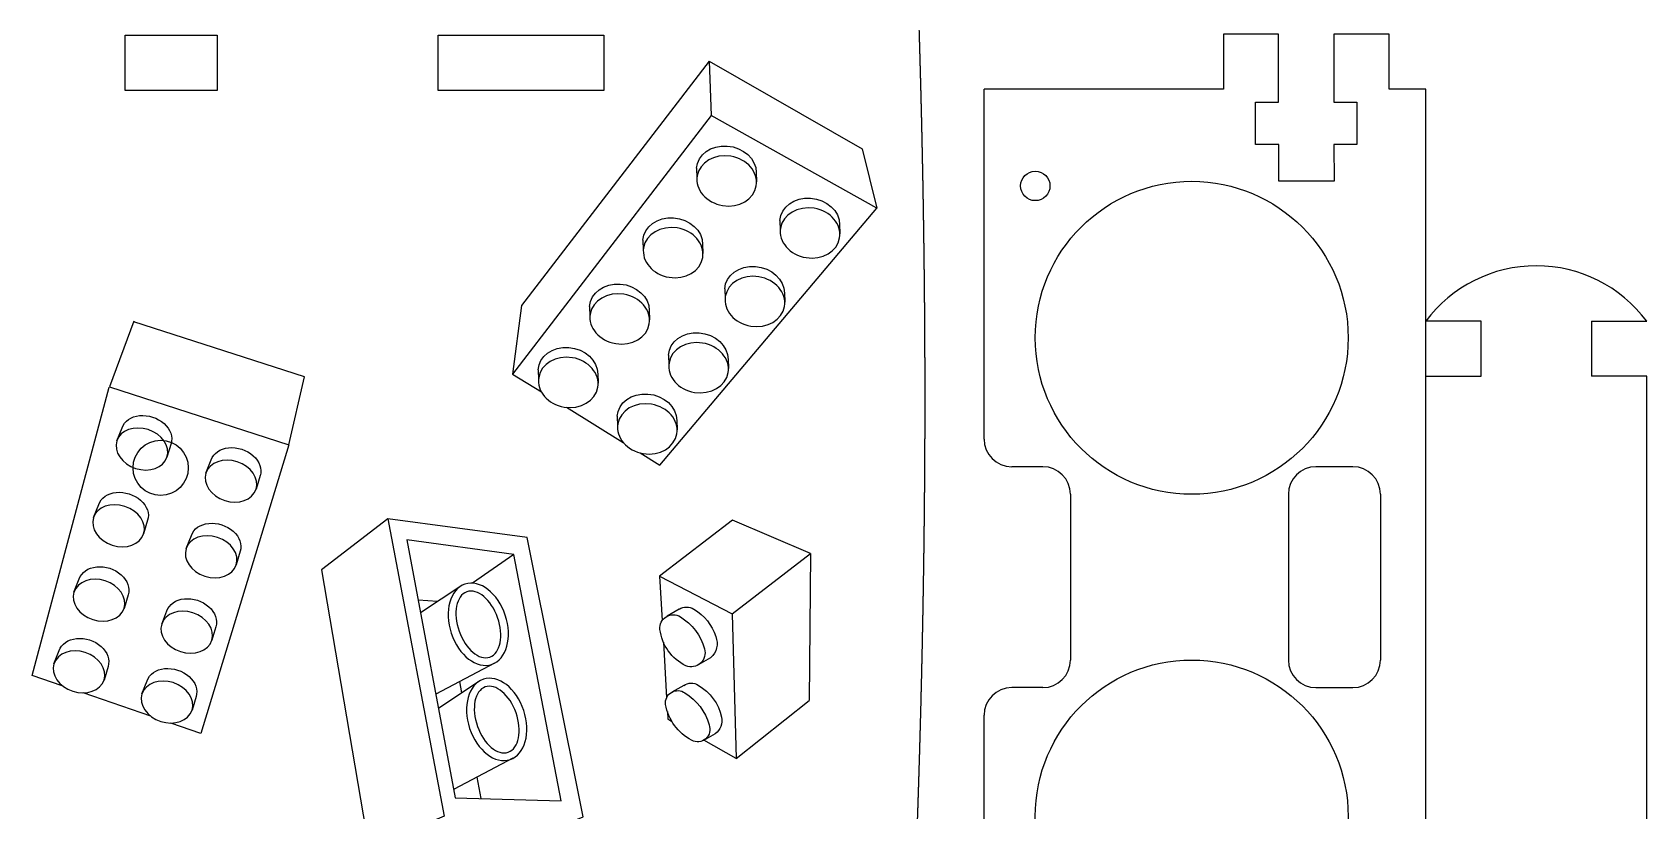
# Model space of a CAD drawing. Header units: millimetres. Extents: x -53 to 1579, y -453 to 381.
# Drawn here: x 157.4 to 245.1, y 241.1 to 283.4 of the extents above; entities that cross this region are included whole.
import ezdxf

# ---------------------------------------------------------------- set-up
doc = ezdxf.new("R2010")
doc.units = ezdxf.units.MM
doc.layers.add('design1 cut', color=1, linetype='Continuous')
doc.layers.add('design3', color=5, linetype='Continuous')
doc.layers.add('toCut', color=1, linetype='Continuous', true_color=0xff0000)

msp = doc.modelspace()

# ---------------------------------------------------------------- linework, layer by layer
at = {"layer": 'design1 cut'}
msp.add_circle((164.374, 259.696), 1.5, dxfattribs=at)
at = {"layer": 'design3'}
for p, q in [((164.938, 261.016), (164.718, 260.278)), ((169.778, 259.271), (169.558, 258.533)), ((163.667, 256.847), (163.447, 256.109)), ((168.699, 255.164), (168.479, 254.426)), ((162.608, 252.803), (162.388, 252.065)), ((167.372, 251.067), (167.152, 250.329)), ((161.519, 248.911), (161.299, 248.173)), ((166.299, 247.275), (166.08, 246.537))]:
    msp.add_line(p, q, dxfattribs=at)
for points in [[(194.168, 281.791), (194.275, 278.84), (183.495, 264.786), (185.057, 263.821)], [(194.168, 281.791), (183.981, 268.51), (183.495, 264.786)], [(194.168, 281.791), (202.482, 277.017), (203.286, 273.798)], [(190.42, 260.509), (191.486, 259.85), (203.286, 273.798), (194.275, 278.84)], [(193.491, 275.964), (193.509, 275.432)], [(196.731, 275.766), (196.75, 275.234)], [(198.021, 273.134), (198.038, 272.602)], [(201.261, 272.936), (201.279, 272.404)], [(190.58, 272.067), (190.597, 271.534)], [(193.82, 271.868), (193.838, 271.337)], [(195.022, 269.416), (195.039, 268.883)], [(187.68, 268.467), (187.697, 267.934)], [(198.262, 269.217), (198.28, 268.686)], [(162.92, 267.654), (161.587, 264.09), (171.332, 260.951), (172.197, 264.641), (162.912, 267.632)], [(190.92, 268.268), (190.938, 267.737)], [(191.962, 265.818), (191.98, 265.285)], [(184.882, 265.021), (184.899, 264.488)], [(195.202, 265.619), (195.221, 265.087)], [(159.03, 247.865), (157.4, 248.426), (161.581, 264.075)], [(188.122, 264.823), (188.14, 264.291)], [(186.415, 262.983), (189.504, 261.075)], [(189.178, 262.495), (189.196, 261.962)], [(192.418, 262.296), (192.437, 261.764)], [(161.996, 261.159), (162.284, 261.873)], [(171.332, 260.951), (166.562, 245.273), (164.922, 245.837)], [(166.836, 259.414), (167.124, 260.128)], [(160.725, 256.99), (161.013, 257.704)], [(176.715, 256.932), (173.116, 254.148), (175.681, 239.034), (183.237, 239.073), (187.333, 240.744), (184.291, 255.917), (176.715, 256.932)], [(176.715, 256.932), (179.777, 240.784), (175.681, 239.034)], [(191.479, 253.82), (195.421, 251.759), (199.685, 255.039), (195.436, 256.85), (191.479, 253.82), (191.619, 251.397)], [(165.756, 255.307), (166.044, 256.021)], [(177.749, 255.778), (180.374, 241.778), (186.14, 241.619), (183.555, 254.983), (177.749, 255.778)], [(183.555, 254.983), (181.319, 253.432)], [(199.685, 255.039), (199.614, 247.059)], [(159.666, 252.946), (159.954, 253.66)], [(180.745, 253.313), (178.492, 251.813)], [(164.43, 251.21), (164.718, 251.924)], [(179.421, 252.431), (178.364, 252.501)], [(192.547, 252.015), (191.899, 251.643)], [(195.421, 251.759), (195.65, 243.906)], [(191.686, 250.23), (191.86, 247.208)], [(158.576, 249.054), (158.864, 249.768)], [(194.255, 249.383), (193.617, 249.016)], [(182.517, 249.087), (179.318, 247.41)], [(163.832, 246.213), (160.169, 247.473)], [(163.357, 247.418), (163.645, 248.132)], [(181.745, 248.147), (179.492, 246.647)], [(180.615, 248.089), (180.727, 247.469)], [(192.793, 247.883), (192.145, 247.51)], [(195.65, 243.906), (199.614, 247.059)], [(191.903, 246.455), (191.927, 246.039)], [(192.155, 245.909), (191.927, 246.039)], [(194.501, 245.251), (193.863, 244.884)], [(195.65, 243.906), (193.892, 244.913)], [(183.517, 243.92), (180.317, 242.244)], [(181.553, 242.891), (181.761, 241.74)]]:
    msp.add_lwpolyline(points, dxfattribs=at)
for points in [[(192.547, 252.015, -0.298944), (193.337, 252.019, -0.190575), (194.533, 250.533, -0.318393), (194.255, 249.383)], [(191.501, 250.923, -0.630617), (192.61, 251.601, -0.193497), (193.92, 249.87, -0.631787), (192.91, 248.944, -0.255242), (191.501, 250.923, -1.646808)], [(191.805, 246.845, -0.658871), (192.856, 247.468, -0.193497), (194.166, 245.738, -0.707666), (193.221, 244.901, -0.232047), (191.805, 246.845, -1.646808)], [(192.793, 247.883, -0.298944), (193.583, 247.887, -0.21265), (194.847, 246.161, -0.302073), (194.501, 245.251)]]:
    msp.add_lwpolyline(points, format="xyb", dxfattribs=at)
at = {"layer": 'design3', "extrusion": (0, 0, -1)}
for centre, major_axis, ratio, start_param, end_param in [((195.111, 275.814), (-1.606, 0.266), 0.834091, 6.197176, 9.290565), ((199.64, 272.984), (-1.606, 0.266), 0.834091, 6.197176, 9.290565), ((192.199, 271.917), (-1.606, 0.266), 0.834091, 6.197176, 9.290565), ((196.641, 269.266), (-1.606, 0.266), 0.834091, 6.197176, 9.290565), ((189.299, 268.317), (-1.606, 0.266), 0.834091, 6.197176, 9.290565), ((193.582, 265.667), (-1.606, 0.266), 0.834091, 6.197176, 9.290565), ((186.501, 264.871), (-1.606, 0.266), 0.834091, 6.197176, 9.290565), ((190.798, 262.344), (-1.606, 0.266), 0.834091, 6.197176, 9.290565), ((163.611, 261.444), (-1.327, 0.429), 0.759122, 0, 3.141593), ((168.451, 259.699), (-1.327, 0.429), 0.759122, 0, 3.141593), ((162.34, 257.275), (-1.327, 0.429), 0.759122, 0, 3.141593), ((167.371, 255.592), (-1.327, 0.429), 0.759122, 0, 3.141593), ((161.28, 253.231), (-1.327, 0.429), 0.759122, 0, 3.141593), ((166.045, 251.495), (-1.327, 0.429), 0.759122, 0, 3.141593), ((160.191, 249.339), (-1.327, 0.429), 0.759122, 0, 3.141593), ((164.972, 247.703), (-1.327, 0.429), 0.759122, 0, 3.141593)]:
    msp.add_ellipse(centre, major_axis=major_axis, ratio=ratio, start_param=start_param, end_param=end_param, dxfattribs=at)
for centre, major_axis, ratio in [((195.129, 275.282), (-1.606, 0.266), 0.834091), ((199.658, 272.451), (-1.606, 0.266), 0.834091), ((192.217, 271.384), (-1.606, 0.266), 0.834091), ((196.659, 268.733), (-1.606, 0.266), 0.834091), ((189.317, 267.784), (-1.606, 0.266), 0.834091), ((186.519, 264.338), (-1.606, 0.266), 0.834091), ((193.599, 265.135), (-1.606, 0.266), 0.834091), ((190.816, 261.812), (-1.606, 0.266), 0.834091), ((163.357, 260.719), (-1.361, 0.441), 0.772574), ((168.197, 258.974), (-1.361, 0.441), 0.772574), ((162.086, 256.55), (-1.361, 0.441), 0.772574), ((167.118, 254.867), (-1.361, 0.441), 0.772574), ((161.027, 252.506), (-1.361, 0.441), 0.772574), ((181.632, 251.199), (-0.725, 2.181), 0.673251), ((181.635, 251.191), (-0.624, 1.771), 0.591121), ((165.791, 250.77), (-1.361, 0.441), 0.772574), ((159.938, 248.614), (-1.361, 0.441), 0.772574), ((164.718, 246.977), (-1.361, 0.441), 0.772574), ((182.631, 246.033), (-0.725, 2.181), 0.673251), ((182.634, 246.025), (-0.624, 1.771), 0.591121)]:
    msp.add_ellipse(centre, major_axis=major_axis, ratio=ratio, dxfattribs=at)
at = {"layer": 'toCut'}
for p, q in [((225.111, 283.258), (222.111, 283.258)), ((222.111, 283.258), (222.111, 280.258)), ((225.111, 279.558), (225.111, 283.258)), ((231.111, 283.258), (228.111, 283.258)), ((228.111, 283.258), (228.111, 279.558)), ((231.111, 280.258), (231.111, 283.258)), ((209.111, 261.258), (209.111, 280.258)), ((222.111, 280.258), (209.111, 280.258)), ((233.111, 280.258), (231.111, 280.258)), ((233.111, 180.258), (233.111, 280.258)), ((223.861, 277.258), (223.861, 279.558)), ((223.861, 279.558), (225.111, 279.558)), ((228.111, 279.558), (229.361, 279.558)), ((229.361, 279.558), (229.361, 277.258)), ((225.132, 277.258), (223.861, 277.258)), ((225.132, 275.258), (225.132, 277.258)), ((229.361, 277.258), (228.111, 277.258)), ((228.111, 277.258), (228.132, 275.258)), ((228.132, 275.258), (225.132, 275.258)), ((236.111, 267.669), (233.111, 267.669)), ((236.111, 264.669), (236.111, 267.669)), ((242.111, 267.669), (242.111, 264.669)), ((242.111, 267.669), (245.111, 267.669)), ((233.111, 264.669), (236.111, 264.669)), ((245.111, 264.669), (242.111, 264.669)), ((245.111, 194.669), (245.111, 264.669)), ((212.3, 259.758), (210.611, 259.758)), ((229.142, 259.758), (227.142, 259.758)), ((213.8, 258.258), (213.8, 249.258)), ((225.642, 258.258), (225.642, 249.258)), ((230.642, 258.258), (230.642, 249.258)), ((212.3, 247.758), (210.611, 247.758)), ((227.142, 247.758), (229.142, 247.758)), ((209.111, 214.258), (209.111, 246.258))]:
    msp.add_line(p, q, dxfattribs=at)
for points in [[(162.453, 280.193), (162.453, 283.193), (167.453, 283.193), (167.453, 280.193)], [(179.453, 280.193), (179.453, 283.193), (188.453, 283.193), (188.453, 280.193)]]:
    msp.add_lwpolyline(points, close=True, dxfattribs=at)
for centre, radius in [((211.892, 275.008), 0.8), ((220.392, 266.758), 8.5), ((220.392, 240.758), 8.5)]:
    msp.add_circle(centre, radius, dxfattribs=at)
for centre, radius, start, end in [((239.111, 263.169), 7.5, 36.8699, 143.1301), ((210.611, 261.258), 1.5, 180, 270), ((212.3, 258.258), 1.5, 360, 90), ((227.142, 258.258), 1.5, 90, 180), ((229.142, 258.258), 1.5, 0, 90), ((212.3, 249.258), 1.5, 270, 0), ((227.142, 249.258), 1.5, 180, 270), ((229.142, 249.258), 1.5, 270, 0), ((210.611, 246.258), 1.5, 90, 180)]:
    msp.add_arc(centre, radius, start, end, dxfattribs=at)
for points in [[(205.6, 283.182), (205.596, 283.313), (205.593, 283.443)], [(205.608, 282.92), (205.604, 283.051), (205.6, 283.182)], [(205.616, 282.656), (205.612, 282.788), (205.608, 282.92)], [(205.624, 282.39), (205.62, 282.523), (205.616, 282.656)], [(205.631, 282.123), (205.627, 282.256), (205.624, 282.39)], [(205.639, 281.854), (205.635, 281.988), (205.631, 282.123)], [(205.646, 281.584), (205.642, 281.719), (205.639, 281.854)], [(205.654, 281.312), (205.65, 281.448), (205.646, 281.584)], [(205.661, 281.038), (205.657, 281.175), (205.654, 281.312)], [(205.668, 280.763), (205.665, 280.901), (205.661, 281.038)], [(205.676, 280.487), (205.672, 280.625), (205.668, 280.763)], [(205.683, 280.209), (205.679, 280.348), (205.676, 280.487)], [(205.69, 279.93), (205.686, 280.069), (205.683, 280.209)], [(205.697, 279.649), (205.694, 279.789), (205.69, 279.93)], [(205.704, 279.367), (205.701, 279.508), (205.697, 279.649)], [(205.711, 279.083), (205.708, 279.225), (205.704, 279.367)], [(205.718, 278.798), (205.714, 278.94), (205.711, 279.083)], [(205.725, 278.511), (205.721, 278.654), (205.718, 278.798)], [(205.731, 278.223), (205.728, 278.367), (205.725, 278.511)], [(205.738, 277.934), (205.735, 278.078), (205.731, 278.223)], [(205.744, 277.643), (205.741, 277.788), (205.738, 277.934)], [(205.751, 277.351), (205.747, 277.497), (205.744, 277.643)], [(205.757, 277.057), (205.754, 277.204), (205.751, 277.351)], [(205.763, 276.762), (205.76, 276.91), (205.757, 277.057)], [(205.769, 276.466), (205.766, 276.614), (205.763, 276.762)], [(205.775, 276.169), (205.772, 276.317), (205.769, 276.466)], [(205.781, 275.87), (205.778, 276.019), (205.775, 276.169)], [(205.787, 275.57), (205.784, 275.72), (205.781, 275.87)], [(205.793, 275.268), (205.79, 275.419), (205.787, 275.57)], [(205.798, 274.966), (205.795, 275.117), (205.793, 275.268)], [(205.804, 274.662), (205.801, 274.814), (205.798, 274.966)], [(205.809, 274.357), (205.806, 274.509), (205.804, 274.662)], [(205.814, 274.05), (205.812, 274.204), (205.809, 274.357)], [(205.819, 273.743), (205.817, 273.897), (205.814, 274.05)], [(205.824, 273.434), (205.822, 273.588), (205.819, 273.743)], [(205.829, 273.124), (205.827, 273.279), (205.824, 273.434)], [(205.834, 272.813), (205.832, 272.968), (205.829, 273.124)], [(205.839, 272.5), (205.836, 272.657), (205.834, 272.813)], [(205.843, 272.187), (205.841, 272.344), (205.839, 272.5)], [(205.847, 271.872), (205.845, 272.03), (205.843, 272.187)], [(205.852, 271.556), (205.849, 271.714), (205.847, 271.872)], [(205.856, 271.239), (205.854, 271.398), (205.852, 271.556)], [(205.86, 270.921), (205.858, 271.08), (205.856, 271.239)], [(205.863, 270.602), (205.861, 270.762), (205.86, 270.921)], [(205.867, 270.282), (205.865, 270.442), (205.863, 270.602)], [(205.87, 269.961), (205.869, 270.121), (205.867, 270.282)], [(205.874, 269.638), (205.872, 269.799), (205.87, 269.961)], [(205.877, 269.315), (205.875, 269.477), (205.874, 269.638)], [(205.88, 268.99), (205.878, 269.153), (205.877, 269.315)], [(205.883, 268.665), (205.881, 268.828), (205.88, 268.99)], [(205.886, 268.338), (205.884, 268.502), (205.883, 268.665)], [(205.888, 268.011), (205.887, 268.175), (205.886, 268.338)], [(205.89, 267.682), (205.889, 267.847), (205.888, 268.011)], [(205.893, 267.353), (205.892, 267.518), (205.89, 267.682)], [(205.895, 267.022), (205.894, 267.188), (205.893, 267.353)], [(205.897, 266.691), (205.896, 266.857), (205.895, 267.022)], [(205.898, 266.359), (205.897, 266.525), (205.897, 266.691)], [(205.9, 266.025), (205.899, 266.192), (205.898, 266.359)], [(205.901, 265.691), (205.9, 265.858), (205.9, 266.025)], [(205.902, 265.356), (205.902, 265.524), (205.901, 265.691)], [(205.903, 265.02), (205.903, 265.188), (205.902, 265.356)], [(205.904, 264.683), (205.904, 264.852), (205.903, 265.02)], [(205.905, 264.346), (205.904, 264.514), (205.904, 264.683)], [(205.905, 264.007), (205.905, 264.176), (205.905, 264.346)], [(205.905, 263.668), (205.905, 263.837), (205.905, 264.007)], [(205.905, 263.327), (205.905, 263.497), (205.905, 263.668)], [(205.905, 262.986), (205.905, 263.157), (205.905, 263.327)], [(205.903, 261.958), (205.904, 262.13), (205.904, 262.302)], [(205.904, 262.302), (205.904, 262.473), (205.905, 262.644)], [(205.905, 262.644), (205.905, 262.815), (205.905, 262.986)], [(205.901, 261.269), (205.902, 261.614), (205.903, 261.958)], [(205.894, 259.882), (205.896, 260.229), (205.898, 260.577)], [(205.898, 260.577), (205.9, 260.923), (205.901, 261.269)], [(205.89, 259.184), (205.892, 259.533), (205.894, 259.882)], [(205.884, 258.484), (205.887, 258.834), (205.89, 259.184)], [(205.878, 257.782), (205.881, 258.133), (205.884, 258.484)], [(205.863, 256.371), (205.867, 256.724), (205.871, 257.077)], [(205.871, 257.077), (205.874, 257.43), (205.878, 257.782)], [(205.854, 255.662), (205.859, 256.016), (205.863, 256.371)], [(205.845, 254.952), (205.85, 255.307), (205.854, 255.662)], [(205.835, 254.24), (205.84, 254.596), (205.845, 254.952)], [(205.812, 252.812), (205.818, 253.169), (205.824, 253.527)], [(205.824, 253.527), (205.829, 253.883), (205.835, 254.24)], [(205.8, 252.096), (205.806, 252.454), (205.812, 252.812)], [(205.786, 251.379), (205.793, 251.738), (205.8, 252.096)], [(205.772, 250.662), (205.779, 251.021), (205.786, 251.379)], [(205.758, 249.943), (205.765, 250.303), (205.772, 250.662)], [(205.726, 248.505), (205.734, 248.865), (205.742, 249.224)], [(205.742, 249.224), (205.75, 249.584), (205.758, 249.943)], [(205.691, 247.065), (205.708, 247.785), (205.726, 248.505)], [(205.653, 245.626), (205.672, 246.346), (205.691, 247.065)], [(205.633, 244.906), (205.643, 245.266), (205.653, 245.626)], [(205.613, 244.187), (205.623, 244.547), (205.633, 244.906)], [(205.591, 243.469), (205.602, 243.828), (205.613, 244.187)], [(205.569, 242.751), (205.58, 243.11), (205.591, 243.469)], [(205.547, 242.035), (205.558, 242.393), (205.569, 242.751)], [(205.499, 240.604), (205.511, 240.962), (205.523, 241.319)], [(205.523, 241.319), (205.535, 241.677), (205.547, 242.035)]]:
    msp.add_open_spline(points, degree=2, dxfattribs=at)

doc.saveas('drawing.dxf')
